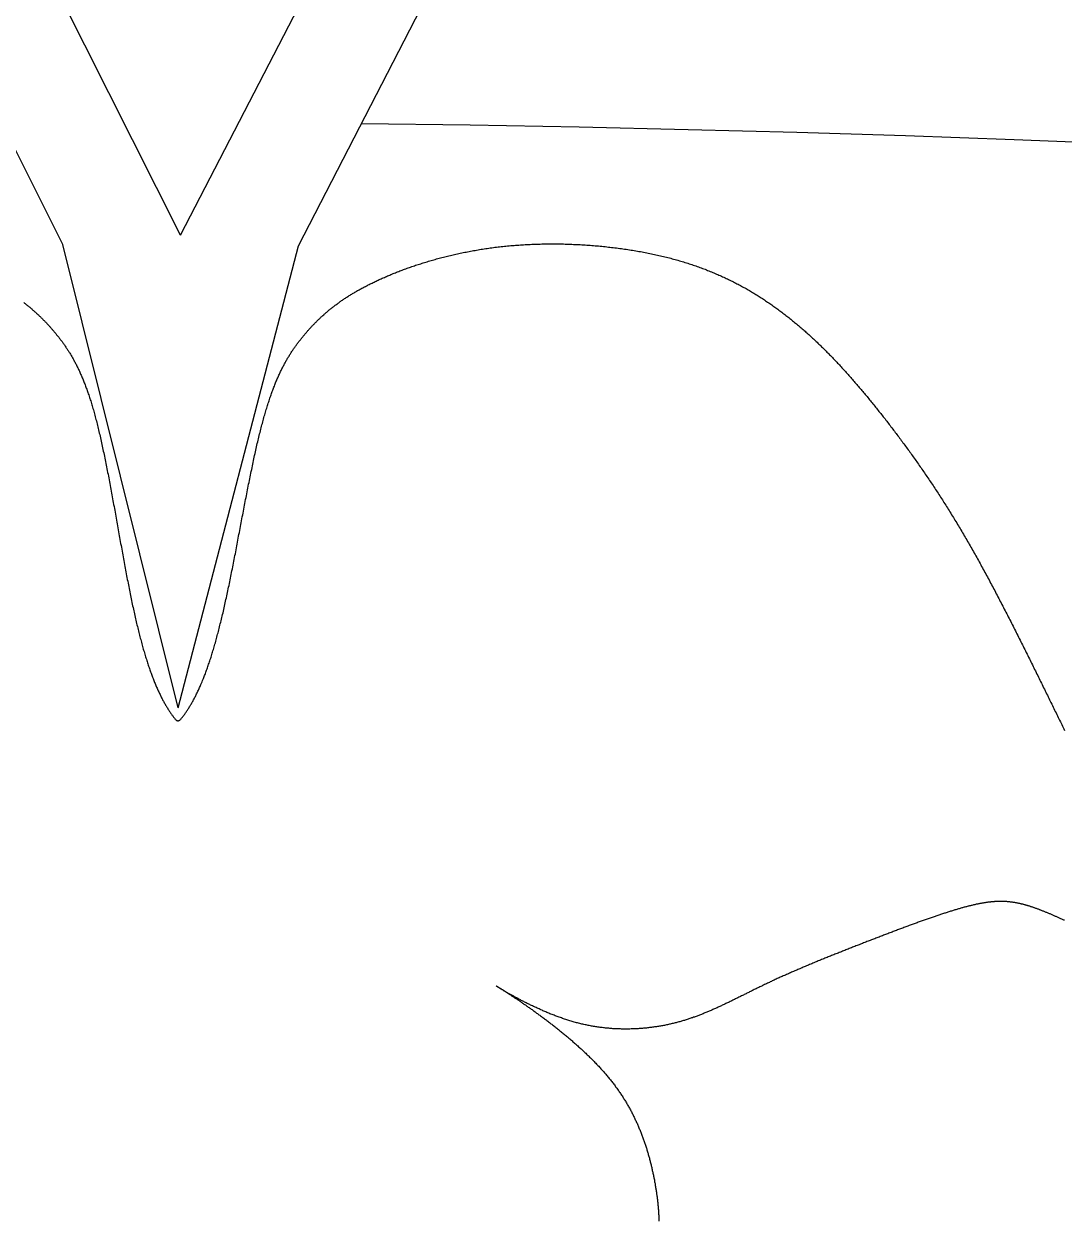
# Model space of a CAD drawing. Header units: feet. Extents: x 0 to 841, y 0 to 594.
# Drawn here: x 649.894 to 650.334, y 142.835 to 143.341 of the extents above; entities that cross this region are included whole.
import ezdxf

# ---------------------------------------------------------------- set-up
doc = ezdxf.new("R2010")
doc.units = ezdxf.units.FT
doc.header["$MEASUREMENT"] = 0
doc.layers.add('LOGO', color=7, linetype='Continuous')

# ---------------------------------------------------------------- blocks, each defined once
blk = doc.blocks.new('YOTA')
h = blk.add_hatch(color=1)
edge = h.paths.add_edge_path()
edge.add_arc((302.8865, 246.9749), 39.995, 0, 360)
edge = h.paths.add_edge_path(flags=16)
edge.add_arc((302.8865, 246.9749), 39.7003, 0, 360)
at = {"color": 2}
for p, q in [((302.9145, 282.1816), (301.9639, 284.0697)), ((303.0731, 282.1941), (302.1329, 284.0618)), ((303.2317, 282.1799), (304.2022, 284.0579)), ((303.0731, 282.1941), (304.0332, 284.0517)), ((303.0698, 281.5584), (302.9145, 282.1816)), ((303.0698, 281.5584), (303.2317, 282.1799))]:
    blk.add_line(p, q, dxfattribs=at)
for points in [[(302.8621, 282.1035), (302.863, 282.1028), (302.8639, 282.1021), (302.8648, 282.1013), (302.8657, 282.1006), (302.8666, 282.0999), (302.8675, 282.0992), (302.8684, 282.0985), (302.8693, 282.0978), (302.8702, 282.0971), (302.871, 282.0963), (302.8719, 282.0956), (302.8728, 282.0949), (302.8736, 282.0942), (302.8745, 282.0934), (302.8753, 282.0927), (302.8761, 282.092), (302.877, 282.0912), (302.8778, 282.0905), (302.8786, 282.0898), (302.8794, 282.089), (302.8802, 282.0883), (302.881, 282.0876), (302.8818, 282.0868), (302.8826, 282.0861), (302.8834, 282.0853), (302.8842, 282.0846), (302.8849, 282.0838), (302.8857, 282.0831), (302.8865, 282.0823), (302.8872, 282.0815), (302.888, 282.0808), (302.8888, 282.08), (302.8895, 282.0793), (302.8903, 282.0785), (302.891, 282.0777), (302.8917, 282.077), (302.8925, 282.0762), (302.8932, 282.0754), (302.8939, 282.0746), (302.8946, 282.0738), (302.8954, 282.0731), (302.8961, 282.0723), (302.8968, 282.0715), (302.8975, 282.0707), (302.8982, 282.0699), (302.8989, 282.0691), (302.8996, 282.0683), (302.9003, 282.0675), (302.901, 282.0667), (302.9017, 282.0659), (302.9024, 282.0651), (302.903, 282.0643), (302.9037, 282.0635), (302.9044, 282.0627), (302.9051, 282.0619), (302.9057, 282.061), (302.9064, 282.0602), (302.9071, 282.0594), (302.9077, 282.0586), (302.9084, 282.0577), (302.9091, 282.0569), (302.9097, 282.056), (302.9104, 282.0552), (302.911, 282.0543), (302.9117, 282.0535), (302.9123, 282.0526), (302.913, 282.0518), (302.9136, 282.0509), (302.9143, 282.05), (302.9149, 282.0491), (302.9155, 282.0483), (302.9162, 282.0474), (302.9168, 282.0465), (302.9174, 282.0456), (302.918, 282.0447), (302.9187, 282.0437), (302.9193, 282.0428), (302.9199, 282.0419), (302.9205, 282.041), (302.9211, 282.04), (302.9218, 282.0391), (302.9224, 282.0381), (302.923, 282.0371), (302.9236, 282.0362), (302.9242, 282.0352), (302.9248, 282.0342), (302.9254, 282.0332), (302.926, 282.0322), (302.9266, 282.0311), (302.9272, 282.0301), (302.9278, 282.0291), (302.9284, 282.028), (302.929, 282.027), (302.9295, 282.0259), (302.9301, 282.0248), (302.9307, 282.0237), (302.9313, 282.0226), (302.9319, 282.0215), (302.9325, 282.0204), (302.933, 282.0193), (302.9336, 282.0181), (302.9342, 282.017), (302.9347, 282.0158), (302.9353, 282.0146), (302.9359, 282.0134), (302.9365, 282.0122), (302.937, 282.011), (302.9376, 282.0098), (302.9381, 282.0086), (302.9387, 282.0073), (302.9393, 282.006), (302.9398, 282.0048), (302.9404, 282.0035), (302.9409, 282.0021), (302.9415, 282.0008), (302.942, 281.9995), (302.9426, 281.9981), (302.9431, 281.9968), (302.9436, 281.9954), (302.9442, 281.994), (302.9447, 281.9926), (302.9453, 281.9912), (302.9458, 281.9897), (302.9463, 281.9883), (302.9469, 281.9868), (302.9474, 281.9853), (302.9479, 281.9838), (302.9485, 281.9823), (302.949, 281.9807), (302.9495, 281.9792), (302.9501, 281.9776), (302.9506, 281.976), (302.9511, 281.9744), (302.9516, 281.9728), (302.9522, 281.9711), (302.9527, 281.9695), (302.9532, 281.9678), (302.9537, 281.9661), (302.9542, 281.9644), (302.9547, 281.9626), (302.9553, 281.9609), (302.9558, 281.9591), (302.9563, 281.9573), (302.9568, 281.9555), (302.9573, 281.9536), (302.9578, 281.9518), (302.9583, 281.9499), (302.9588, 281.948), (302.9593, 281.9461), (302.9598, 281.9442), (302.9603, 281.9422), (302.9608, 281.9402), (302.9613, 281.9382), (302.9618, 281.9362), (302.9623, 281.9342), (302.9628, 281.9321), (302.9633, 281.9301), (302.9638, 281.928), (302.9643, 281.9258), (302.9648, 281.9237), (302.9653, 281.9215), (302.9658, 281.9194), (302.9663, 281.9172), (302.9668, 281.915), (302.9673, 281.9127), (302.9678, 281.9105), (302.9683, 281.9082), (302.9687, 281.9059), (302.9692, 281.9036), (302.9697, 281.9013), (302.9702, 281.899), (302.9707, 281.8967), (302.9712, 281.8943), (302.9717, 281.8919), (302.9721, 281.8895), (302.9726, 281.8872), (302.9731, 281.8847), (302.9736, 281.8823), (302.9741, 281.8799), (302.9745, 281.8774), (302.975, 281.875), (302.9755, 281.8725), (302.976, 281.87), (302.9765, 281.8675), (302.9769, 281.865), (302.9774, 281.8625), (302.9779, 281.86), (302.9784, 281.8575), (302.9788, 281.8549), (302.9793, 281.8524), (302.9798, 281.8498), (302.9803, 281.8473), (302.9807, 281.8447), (302.9812, 281.8421), (302.9817, 281.8395), (302.9822, 281.837), (302.9826, 281.8344), (302.9831, 281.8318), (302.9836, 281.8292), (302.9841, 281.8266), (302.9845, 281.824), (302.985, 281.8214), (302.9855, 281.8187), (302.9859, 281.8161), (302.9864, 281.8135), (302.9869, 281.8109), (302.9874, 281.8083), (302.9878, 281.8057), (302.9883, 281.803), (302.9888, 281.8004), (302.9892, 281.7978), (302.9897, 281.7952), (302.9902, 281.7926), (302.9907, 281.7899), (302.9911, 281.7873), (302.9916, 281.7847), (302.9921, 281.7821), (302.9925, 281.7795), (302.993, 281.7769), (302.9935, 281.7743), (302.9939, 281.7717), (302.9944, 281.7691), (302.9949, 281.7665), (302.9954, 281.764), (302.9958, 281.7614), (302.9963, 281.7588), (302.9968, 281.7563), (302.9972, 281.7537), (302.9977, 281.7512), (302.9982, 281.7486), (302.9987, 281.7461), (302.9991, 281.7436), (302.9996, 281.7411), (303.0001, 281.7386), (303.0006, 281.7361), (303.001, 281.7336), (303.0015, 281.7311), (303.002, 281.7287), (303.0025, 281.7262), (303.0029, 281.7238), (303.0034, 281.7214), (303.0039, 281.719), (303.0044, 281.7166), (303.0048, 281.7142), (303.0053, 281.7118), (303.0058, 281.7095), (303.0063, 281.7071), (303.0068, 281.7048), (303.0072, 281.7025), (303.0077, 281.7002), (303.0082, 281.6979), (303.0087, 281.6957), (303.0092, 281.6934), (303.0097, 281.6912), (303.0101, 281.689), (303.0106, 281.6868), (303.0111, 281.6846), (303.0116, 281.6825), (303.0121, 281.6803), (303.0126, 281.6782), (303.0131, 281.6761), (303.0136, 281.674), (303.014, 281.6719), (303.0145, 281.6698), (303.015, 281.6678), (303.0155, 281.6658), (303.016, 281.6638), (303.0165, 281.6618), (303.017, 281.6598), (303.0175, 281.6579), (303.018, 281.6559), (303.0185, 281.654), (303.019, 281.6521), (303.0195, 281.6502), (303.02, 281.6483), (303.0205, 281.6465), (303.021, 281.6446), (303.0215, 281.6428), (303.022, 281.641), (303.0225, 281.6392), (303.023, 281.6374), (303.0235, 281.6357), (303.024, 281.6339), (303.0245, 281.6322), (303.0251, 281.6305), (303.0256, 281.6288), (303.0261, 281.6271), (303.0266, 281.6254), (303.0271, 281.6238), (303.0276, 281.6221), (303.0281, 281.6205), (303.0287, 281.6189), (303.0292, 281.6173), (303.0297, 281.6157), (303.0302, 281.6142), (303.0308, 281.6126), (303.0313, 281.6111), (303.0318, 281.6096), (303.0323, 281.6081), (303.0329, 281.6066), (303.0334, 281.6051), (303.0339, 281.6037), (303.0345, 281.6022), (303.035, 281.6008), (303.0355, 281.5994), (303.0361, 281.598), (303.0366, 281.5966), (303.0372, 281.5952), (303.0377, 281.5938), (303.0382, 281.5925), (303.0388, 281.5912), (303.0393, 281.5898), (303.0399, 281.5885), (303.0404, 281.5872), (303.041, 281.586), (303.0415, 281.5847), (303.0421, 281.5834), (303.0427, 281.5822), (303.0432, 281.581), (303.0438, 281.5798), (303.0443, 281.5786), (303.0449, 281.5774), (303.0455, 281.5762), (303.046, 281.575), (303.0466, 281.5739), (303.0472, 281.5727), (303.0477, 281.5716), (303.0483, 281.5705), (303.0489, 281.5694), (303.0495, 281.5683), (303.0501, 281.5672), (303.0506, 281.5662), (303.0512, 281.5651), (303.0518, 281.5641), (303.0524, 281.5631), (303.053, 281.562), (303.0536, 281.561), (303.0542, 281.56), (303.0548, 281.5591), (303.0554, 281.5581), (303.056, 281.5571), (303.0566, 281.5562), (303.0572, 281.5553), (303.0578, 281.5543), (303.0584, 281.5534), (303.059, 281.5525), (303.0596, 281.5516), (303.0602, 281.5507), (303.0608, 281.5499), (303.0614, 281.549), (303.062, 281.5482), (303.0626, 281.5474), (303.0632, 281.5466), (303.0638, 281.5458), (303.0644, 281.545), (303.065, 281.5443), (303.0656, 281.5436), (303.0662, 281.543), (303.0668, 281.5424), (303.0674, 281.5419), (303.0679, 281.5415), (303.0685, 281.5412), (303.0691, 281.541), (303.0697, 281.5409), (303.0703, 281.541), (303.0708, 281.5412), (303.0714, 281.5415), (303.072, 281.5419), (303.0726, 281.5424), (303.0732, 281.5429), (303.0738, 281.5436), (303.0744, 281.5443), (303.075, 281.545), (303.0756, 281.5457), (303.0762, 281.5465), (303.0768, 281.5473), (303.0774, 281.5481), (303.078, 281.549), (303.0787, 281.5498), (303.0793, 281.5506), (303.0799, 281.5515), (303.0805, 281.5524), (303.0811, 281.5533), (303.0817, 281.5542), (303.0824, 281.5551), (303.083, 281.556), (303.0836, 281.557), (303.0842, 281.5579), (303.0848, 281.5589), (303.0854, 281.5599), (303.086, 281.5609), (303.0866, 281.5619), (303.0872, 281.5629), (303.0878, 281.5639), (303.0884, 281.5649), (303.089, 281.566), (303.0896, 281.567), (303.0902, 281.5681), (303.0908, 281.5692), (303.0914, 281.5703), (303.0919, 281.5714), (303.0925, 281.5725), (303.0931, 281.5736), (303.0937, 281.5748), (303.0943, 281.5759), (303.0948, 281.5771), (303.0954, 281.5783), (303.096, 281.5795), (303.0966, 281.5807), (303.0971, 281.5819), (303.0977, 281.5831), (303.0983, 281.5844), (303.0988, 281.5857), (303.0994, 281.5869), (303.1, 281.5882), (303.1005, 281.5895), (303.1011, 281.5908), (303.1017, 281.5922), (303.1022, 281.5935), (303.1028, 281.5949), (303.1033, 281.5962), (303.1039, 281.5976), (303.1044, 281.599), (303.105, 281.6004), (303.1055, 281.6018), (303.1061, 281.6033), (303.1066, 281.6047), (303.1072, 281.6062), (303.1077, 281.6077), (303.1083, 281.6092), (303.1088, 281.6107), (303.1094, 281.6122), (303.1099, 281.6138), (303.1104, 281.6153), (303.111, 281.6169), (303.1115, 281.6185), (303.1121, 281.6201), (303.1126, 281.6217), (303.1131, 281.6233), (303.1137, 281.625), (303.1142, 281.6266), (303.1147, 281.6283), (303.1153, 281.63), (303.1158, 281.6317), (303.1163, 281.6334), (303.1168, 281.6352), (303.1174, 281.6369), (303.1179, 281.6387), (303.1184, 281.6405), (303.1189, 281.6423), (303.1195, 281.6441), (303.12, 281.6459), (303.1205, 281.6478), (303.121, 281.6497), (303.1215, 281.6515), (303.1221, 281.6534), (303.1226, 281.6554), (303.1231, 281.6573), (303.1236, 281.6592), (303.1241, 281.6612), (303.1246, 281.6632), (303.1252, 281.6652), (303.1257, 281.6672), (303.1262, 281.6693), (303.1267, 281.6713), (303.1272, 281.6734), (303.1277, 281.6755), (303.1282, 281.6776), (303.1287, 281.6797), (303.1293, 281.6818), (303.1298, 281.684), (303.1303, 281.6862), (303.1308, 281.6883), (303.1313, 281.6906), (303.1318, 281.6928), (303.1323, 281.695), (303.1328, 281.6973), (303.1333, 281.6995), (303.1338, 281.7018), (303.1343, 281.7041), (303.1348, 281.7065), (303.1353, 281.7088), (303.1358, 281.7111), (303.1363, 281.7135), (303.1368, 281.7159), (303.1374, 281.7183), (303.1379, 281.7207), (303.1384, 281.7231), (303.1389, 281.7255), (303.1394, 281.728), (303.1399, 281.7304), (303.1404, 281.7329), (303.1409, 281.7354), (303.1414, 281.7378), (303.1419, 281.7403), (303.1424, 281.7428), (303.1429, 281.7454), (303.1434, 281.7479), (303.1439, 281.7504), (303.1444, 281.7529), (303.1449, 281.7555), (303.1454, 281.758), (303.1459, 281.7606), (303.1464, 281.7632), (303.1469, 281.7657), (303.1474, 281.7683), (303.1479, 281.7709), (303.1484, 281.7735), (303.1489, 281.7761), (303.1493, 281.7787), (303.1498, 281.7813), (303.1503, 281.7839), (303.1508, 281.7865), (303.1513, 281.7891), (303.1518, 281.7917), (303.1523, 281.7943), (303.1528, 281.7969), (303.1533, 281.7995), (303.1538, 281.8022), (303.1543, 281.8048), (303.1548, 281.8074), (303.1553, 281.81), (303.1558, 281.8126), (303.1563, 281.8152), (303.1568, 281.8178), (303.1573, 281.8204), (303.1578, 281.823), (303.1583, 281.8257), (303.1588, 281.8282), (303.1593, 281.8308), (303.1598, 281.8334), (303.1603, 281.836), (303.1608, 281.8386), (303.1613, 281.8412), (303.1618, 281.8437), (303.1623, 281.8463), (303.1628, 281.8489), (303.1633, 281.8514), (303.1638, 281.8539), (303.1643, 281.8565), (303.1648, 281.859), (303.1653, 281.8615), (303.1658, 281.864), (303.1664, 281.8665), (303.1669, 281.869), (303.1674, 281.8715), (303.1679, 281.8739), (303.1684, 281.8764), (303.1689, 281.8788), (303.1694, 281.8813), (303.1699, 281.8837), (303.1704, 281.8861), (303.1709, 281.8885), (303.1714, 281.8909), (303.1719, 281.8932), (303.1724, 281.8956), (303.1729, 281.8979), (303.1735, 281.9003), (303.174, 281.9026), (303.1745, 281.9049), (303.175, 281.9071), (303.1755, 281.9094), (303.176, 281.9116), (303.1765, 281.9139), (303.177, 281.9161), (303.1776, 281.9182), (303.1781, 281.9204), (303.1786, 281.9226), (303.1791, 281.9247), (303.1796, 281.9268), (303.1801, 281.9289), (303.1807, 281.931), (303.1812, 281.933), (303.1817, 281.9351), (303.1822, 281.9371), (303.1827, 281.9391), (303.1833, 281.941), (303.1838, 281.943), (303.1843, 281.9449), (303.1848, 281.9468), (303.1854, 281.9487), (303.1859, 281.9506), (303.1864, 281.9524), (303.187, 281.9543), (303.1875, 281.9561), (303.188, 281.9579), (303.1885, 281.9596), (303.1891, 281.9614), (303.1896, 281.9631), (303.1901, 281.9648), (303.1907, 281.9665), (303.1912, 281.9682), (303.1918, 281.9698), (303.1923, 281.9715), (303.1928, 281.9731), (303.1934, 281.9747), (303.1939, 281.9763), (303.1945, 281.9779), (303.195, 281.9794), (303.1956, 281.981), (303.1961, 281.9825), (303.1966, 281.984), (303.1972, 281.9855), (303.1977, 281.9869), (303.1983, 281.9884), (303.1989, 281.9898), (303.1994, 281.9912), (303.2, 281.9926), (303.2005, 281.994), (303.2011, 281.9954), (303.2016, 281.9968), (303.2022, 281.9981), (303.2028, 281.9994), (303.2033, 282.0008), (303.2039, 282.0021), (303.2045, 282.0033), (303.205, 282.0046), (303.2056, 282.0059), (303.2062, 282.0071), (303.2067, 282.0084), (303.2073, 282.0096), (303.2079, 282.0108), (303.2085, 282.012), (303.2091, 282.0132), (303.2096, 282.0144), (303.2102, 282.0155), (303.2108, 282.0167), (303.2114, 282.0178), (303.212, 282.0189), (303.2126, 282.02), (303.2132, 282.0211), (303.2138, 282.0222), (303.2143, 282.0233), (303.2149, 282.0244), (303.2155, 282.0255), (303.2161, 282.0265), (303.2167, 282.0275), (303.2173, 282.0286), (303.218, 282.0296), (303.2186, 282.0306), (303.2192, 282.0316), (303.2198, 282.0326), (303.2204, 282.0336), (303.221, 282.0346), (303.2216, 282.0355), (303.2222, 282.0365), (303.2229, 282.0375), (303.2235, 282.0384), (303.2241, 282.0393), (303.2247, 282.0403), (303.2254, 282.0412), (303.226, 282.0421), (303.2266, 282.043), (303.2273, 282.0439), (303.2279, 282.0448), (303.2286, 282.0457), (303.2292, 282.0466), (303.2298, 282.0475), (303.2305, 282.0483), (303.2311, 282.0492), (303.2318, 282.0501), (303.2324, 282.0509), (303.2331, 282.0518), (303.2338, 282.0526), (303.2344, 282.0535), (303.2351, 282.0543), (303.2358, 282.0552), (303.2364, 282.056), (303.2371, 282.0568), (303.2378, 282.0576), (303.2384, 282.0585), (303.2391, 282.0593), (303.2398, 282.0601), (303.2405, 282.0609), (303.2412, 282.0617), (303.2419, 282.0625), (303.2425, 282.0633), (303.2432, 282.0641), (303.2439, 282.0649), (303.2446, 282.0657), (303.2453, 282.0665), (303.246, 282.0673), (303.2468, 282.0681), (303.2475, 282.0689), (303.2482, 282.0696), (303.2489, 282.0704), (303.2496, 282.0712), (303.2504, 282.072), (303.2511, 282.0727), (303.2518, 282.0735), (303.2526, 282.0743), (303.2533, 282.075), (303.254, 282.0758), (303.2548, 282.0766), (303.2555, 282.0773), (303.2563, 282.0781), (303.2571, 282.0788), (303.2578, 282.0796), (303.2586, 282.0803), (303.2594, 282.0811), (303.2602, 282.0818), (303.2609, 282.0826), (303.2617, 282.0833), (303.2625, 282.0841), (303.2633, 282.0848), (303.2641, 282.0855), (303.2649, 282.0863), (303.2658, 282.087), (303.2666, 282.0877), (303.2674, 282.0884), (303.2682, 282.0892), (303.2691, 282.0899), (303.2699, 282.0906), (303.2708, 282.0913), (303.2716, 282.0921), (303.2725, 282.0928), (303.2733, 282.0935), (303.2742, 282.0942), (303.2751, 282.0949), (303.276, 282.0956), (303.2769, 282.0963), (303.2777, 282.097), (303.2786, 282.0977), (303.2796, 282.0984), (303.2805, 282.0991), (303.2814, 282.0998), (303.2823, 282.1005), (303.2833, 282.1012), (303.2842, 282.1019), (303.2851, 282.1026), (303.2861, 282.1033), (303.2871, 282.104), (303.288, 282.1047), (303.289, 282.1054), (303.29, 282.1061), (303.291, 282.1067), (303.292, 282.1074), (303.293, 282.1081), (303.294, 282.1088), (303.295, 282.1095), (303.2961, 282.1101), (303.2971, 282.1108), (303.2982, 282.1115), (303.2992, 282.1122), (303.3003, 282.1128), (303.3013, 282.1135), (303.3024, 282.1142), (303.3035, 282.1148), (303.3046, 282.1155), (303.3057, 282.1162), (303.3068, 282.1168), (303.3079, 282.1175), (303.3091, 282.1181), (303.3102, 282.1188), (303.3114, 282.1195), (303.3125, 282.1201), (303.3137, 282.1208), (303.3149, 282.1214), (303.316, 282.1221), (303.3172, 282.1227), (303.3184, 282.1234), (303.3197, 282.124), (303.3209, 282.1247), (303.3221, 282.1253), (303.3234, 282.126), (303.3246, 282.1266), (303.3259, 282.1273), (303.3271, 282.1279), (303.3284, 282.1285), (303.3297, 282.1292), (303.331, 282.1298), (303.3323, 282.1305), (303.3337, 282.1311), (303.335, 282.1317), (303.3363, 282.1324), (303.3377, 282.133), (303.3391, 282.1337), (303.3404, 282.1343), (303.3418, 282.1349), (303.3432, 282.1356), (303.3446, 282.1362), (303.346, 282.1368), (303.3475, 282.1374), (303.3489, 282.1381), (303.3503, 282.1387), (303.3518, 282.1393), (303.3533, 282.1399), (303.3547, 282.1405), (303.3562, 282.1412), (303.3577, 282.1418), (303.3592, 282.1424), (303.3607, 282.143), (303.3623, 282.1436), (303.3638, 282.1442), (303.3653, 282.1448), (303.3669, 282.1454), (303.3685, 282.146), (303.37, 282.1466), (303.3716, 282.1472), (303.3732, 282.1478), (303.3748, 282.1484), (303.3764, 282.149), (303.378, 282.1496), (303.3797, 282.1502), (303.3813, 282.1507), (303.3829, 282.1513), (303.3846, 282.1519), (303.3863, 282.1525), (303.3879, 282.153), (303.3896, 282.1536), (303.3913, 282.1542), (303.393, 282.1547), (303.3947, 282.1553), (303.3964, 282.1558), (303.3982, 282.1564), (303.3999, 282.1569), (303.4016, 282.1574), (303.4034, 282.158), (303.4051, 282.1585), (303.4069, 282.159), (303.4087, 282.1596), (303.4105, 282.1601), (303.4123, 282.1606), (303.4141, 282.1611), (303.4159, 282.1616), (303.4177, 282.1621), (303.4195, 282.1626), (303.4213, 282.1631), (303.4232, 282.1636), (303.425, 282.1641), (303.4269, 282.1645), (303.4287, 282.165), (303.4306, 282.1655), (303.4325, 282.1659), (303.4344, 282.1664), (303.4363, 282.1669), (303.4382, 282.1673), (303.4401, 282.1678), (303.442, 282.1682), (303.4439, 282.1686), (303.4459, 282.1691), (303.4478, 282.1695), (303.4497, 282.1699), (303.4517, 282.1703), (303.4536, 282.1707), (303.4556, 282.1711), (303.4576, 282.1715), (303.4596, 282.1719), (303.4616, 282.1723), (303.4636, 282.1726), (303.4656, 282.173), (303.4676, 282.1734), (303.4696, 282.1737), (303.4716, 282.1741), (303.4736, 282.1744), (303.4757, 282.1748), (303.4777, 282.1751), (303.4797, 282.1754), (303.4818, 282.1757), (303.4839, 282.176), (303.4859, 282.1764), (303.488, 282.1767), (303.4901, 282.1769), (303.4922, 282.1772), (303.4943, 282.1775), (303.4964, 282.1778), (303.4985, 282.178), (303.5006, 282.1783), (303.5027, 282.1785), (303.5048, 282.1788), (303.5069, 282.179), (303.5091, 282.1792), (303.5112, 282.1794), (303.5133, 282.1797), (303.5155, 282.1799), (303.5176, 282.1801), (303.5198, 282.1802), (303.522, 282.1804), (303.5241, 282.1806), (303.5263, 282.1808), (303.5285, 282.1809), (303.5307, 282.1811), (303.5329, 282.1812), (303.535, 282.1813), (303.5372, 282.1815), (303.5394, 282.1816), (303.5416, 282.1817), (303.5439, 282.1818), (303.5461, 282.1819), (303.5483, 282.182), (303.5505, 282.1821), (303.5527, 282.1821), (303.5549, 282.1822), (303.5572, 282.1822), (303.5594, 282.1823), (303.5616, 282.1823), (303.5639, 282.1824), (303.5661, 282.1824), (303.5683, 282.1824), (303.5706, 282.1824), (303.5728, 282.1824), (303.5751, 282.1824), (303.5773, 282.1824), (303.5795, 282.1824), (303.5818, 282.1824), (303.584, 282.1823), (303.5863, 282.1823), (303.5885, 282.1823), (303.5908, 282.1822), (303.593, 282.1821), (303.5953, 282.1821), (303.5975, 282.182), (303.5998, 282.1819), (303.602, 282.1818), (303.6043, 282.1817), (303.6065, 282.1816), (303.6088, 282.1815), (303.611, 282.1814), (303.6133, 282.1813), (303.6155, 282.1811), (303.6178, 282.181), (303.62, 282.1808), (303.6223, 282.1807), (303.6245, 282.1805), (303.6267, 282.1803), (303.629, 282.1802), (303.6312, 282.18), (303.6334, 282.1798), (303.6357, 282.1796), (303.6379, 282.1794), (303.6401, 282.1792), (303.6423, 282.1789), (303.6446, 282.1787), (303.6468, 282.1785), (303.649, 282.1782), (303.6512, 282.178), (303.6534, 282.1777), (303.6556, 282.1775), (303.6578, 282.1772), (303.66, 282.1769), (303.6622, 282.1767), (303.6644, 282.1764), (303.6665, 282.1761), (303.6687, 282.1758), (303.6709, 282.1755), (303.6731, 282.1751), (303.6752, 282.1748), (303.6774, 282.1745), (303.6795, 282.1741), (303.6817, 282.1738), (303.6838, 282.1734), (303.6859, 282.1731), (303.6881, 282.1727), (303.6902, 282.1723), (303.6923, 282.172), (303.6944, 282.1716), (303.6965, 282.1712), (303.6986, 282.1708), (303.7007, 282.1704), (303.7028, 282.17), (303.7048, 282.1696), (303.7069, 282.1691), (303.709, 282.1687), (303.711, 282.1683), (303.7131, 282.1678), (303.7151, 282.1674), (303.7171, 282.1669), (303.7191, 282.1664), (303.7211, 282.166), (303.7231, 282.1655), (303.7251, 282.165), (303.7271, 282.1645), (303.7291, 282.164), (303.7311, 282.1635), (303.733, 282.163), (303.735, 282.1625), (303.7369, 282.162), (303.7389, 282.1614), (303.7408, 282.1609), (303.7427, 282.1603), (303.7446, 282.1598), (303.7465, 282.1592), (303.7484, 282.1587), (303.7503, 282.1581), (303.7521, 282.1575), (303.754, 282.157), (303.7558, 282.1564), (303.7577, 282.1558), (303.7595, 282.1552), (303.7613, 282.1546), (303.7632, 282.154), (303.765, 282.1533), (303.7668, 282.1527), (303.7686, 282.1521), (303.7704, 282.1515), (303.7721, 282.1508), (303.7739, 282.1502), (303.7757, 282.1495), (303.7774, 282.1489), (303.7792, 282.1482), (303.7809, 282.1475), (303.7826, 282.1468), (303.7844, 282.1462), (303.7861, 282.1455), (303.7878, 282.1448), (303.7895, 282.1441), (303.7912, 282.1434), (303.7929, 282.1427), (303.7945, 282.1419), (303.7962, 282.1412), (303.7979, 282.1405), (303.7995, 282.1398), (303.8012, 282.139), (303.8028, 282.1383), (303.8045, 282.1375), (303.8061, 282.1368), (303.8077, 282.136), (303.8093, 282.1352), (303.8109, 282.1345), (303.8125, 282.1337), (303.8141, 282.1329), (303.8157, 282.1321), (303.8173, 282.1313), (303.8189, 282.1305), (303.8204, 282.1297), (303.822, 282.1289), (303.8236, 282.1281), (303.8251, 282.1273), (303.8267, 282.1264), (303.8282, 282.1256), (303.8297, 282.1248), (303.8312, 282.1239), (303.8328, 282.1231), (303.8343, 282.1222), (303.8358, 282.1214), (303.8373, 282.1205), (303.8388, 282.1196), (303.8403, 282.1188), (303.8418, 282.1179), (303.8432, 282.117), (303.8447, 282.1161), (303.8462, 282.1152), (303.8476, 282.1143), (303.8491, 282.1134), (303.8505, 282.1125), (303.852, 282.1116), (303.8534, 282.1107), (303.8549, 282.1098), (303.8563, 282.1088), (303.8577, 282.1079), (303.8591, 282.107), (303.8606, 282.106), (303.862, 282.1051), (303.8634, 282.1041), (303.8648, 282.1032), (303.8662, 282.1022), (303.8676, 282.1013), (303.8689, 282.1003), (303.8703, 282.0993), (303.8717, 282.0984), (303.8731, 282.0974), (303.8745, 282.0964), (303.8758, 282.0954), (303.8772, 282.0944), (303.8785, 282.0934), (303.8799, 282.0924), (303.8812, 282.0914), (303.8826, 282.0904), (303.8839, 282.0894), (303.8853, 282.0883), (303.8866, 282.0873), (303.8879, 282.0863), (303.8892, 282.0853), (303.8906, 282.0842), (303.8919, 282.0832), (303.8932, 282.0821), (303.8945, 282.0811), (303.8958, 282.08), (303.8971, 282.079), (303.8984, 282.0779), (303.8997, 282.0768), (303.901, 282.0758), (303.9023, 282.0747), (303.9036, 282.0736), (303.9049, 282.0725), (303.9062, 282.0715), (303.9074, 282.0704), (303.9087, 282.0693), (303.91, 282.0682), (303.9113, 282.0671), (303.9125, 282.066), (303.9138, 282.0648), (303.915, 282.0637), (303.9163, 282.0626), (303.9175, 282.0615), (303.9188, 282.0604), (303.92, 282.0592), (303.9213, 282.0581), (303.9225, 282.057), (303.9238, 282.0558), (303.925, 282.0547), (303.9263, 282.0535), (303.9275, 282.0523), (303.9287, 282.0512), (303.9299, 282.05), (303.9312, 282.0489), (303.9324, 282.0477), (303.9336, 282.0465), (303.9348, 282.0453), (303.936, 282.0441), (303.9373, 282.0429), (303.9385, 282.0418), (303.9397, 282.0406), (303.9409, 282.0394), (303.9421, 282.0382), (303.9433, 282.0369), (303.9445, 282.0357), (303.9457, 282.0345), (303.9469, 282.0333), (303.9481, 282.0321), (303.9493, 282.0308), (303.9505, 282.0296), (303.9517, 282.0284), (303.9529, 282.0271), (303.954, 282.0259), (303.9552, 282.0246), (303.9564, 282.0234), (303.9576, 282.0221), (303.9588, 282.0209), (303.96, 282.0196), (303.9611, 282.0183), (303.9623, 282.017), (303.9635, 282.0158), (303.9647, 282.0145), (303.9658, 282.0132), (303.967, 282.0119), (303.9682, 282.0106), (303.9693, 282.0093), (303.9705, 282.008), (303.9717, 282.0067), (303.9728, 282.0054), (303.974, 282.0041), (303.9752, 282.0028), (303.9763, 282.0015), (303.9775, 282.0001), (303.9787, 281.9988), (303.9798, 281.9975), (303.981, 281.9961), (303.9821, 281.9948), (303.9833, 281.9934), (303.9845, 281.9921), (303.9856, 281.9907), (303.9868, 281.9894), (303.9879, 281.988), (303.9891, 281.9867), (303.9902, 281.9853), (303.9914, 281.9839), (303.9925, 281.9825), (303.9937, 281.9812), (303.9948, 281.9798), (303.996, 281.9784), (303.9972, 281.977), (303.9983, 281.9756), (303.9995, 281.9742), (304.0006, 281.9728), (304.0018, 281.9714), (304.0029, 281.97), (304.0041, 281.9686), (304.0052, 281.9671), (304.0064, 281.9657), (304.0075, 281.9643), (304.0087, 281.9629), (304.0098, 281.9614), (304.011, 281.96), (304.0121, 281.9585), (304.0133, 281.9571), (304.0144, 281.9556), (304.0156, 281.9542), (304.0167, 281.9527), (304.0179, 281.9513), (304.0191, 281.9498), (304.0202, 281.9483), (304.0214, 281.9469), (304.0225, 281.9454), (304.0237, 281.9439), (304.0248, 281.9424), (304.026, 281.9409), (304.0271, 281.9394), (304.0283, 281.9379), (304.0294, 281.9364), (304.0306, 281.9349), (304.0318, 281.9334), (304.0329, 281.9319), (304.0341, 281.9304), (304.0352, 281.9288), (304.0364, 281.9273), (304.0375, 281.9258), (304.0387, 281.9242), (304.0398, 281.9227), (304.041, 281.9212), (304.0422, 281.9196), (304.0433, 281.9181), (304.0445, 281.9165), (304.0456, 281.9149), (304.0468, 281.9134), (304.0479, 281.9118), (304.0491, 281.9102), (304.0502, 281.9086), (304.0514, 281.9071), (304.0526, 281.9055), (304.0537, 281.9039), (304.0549, 281.9023), (304.056, 281.9007), (304.0572, 281.8991), (304.0583, 281.8975), (304.0595, 281.8958), (304.0606, 281.8942), (304.0618, 281.8926), (304.0629, 281.891), (304.0641, 281.8893), (304.0653, 281.8877), (304.0664, 281.886), (304.0676, 281.8844), (304.0687, 281.8827), (304.0699, 281.8811), (304.071, 281.8794), (304.0722, 281.8778), (304.0733, 281.8761), (304.0745, 281.8744), (304.0756, 281.8727), (304.0768, 281.871), (304.0779, 281.8694), (304.0791, 281.8677), (304.0802, 281.866), (304.0814, 281.8642), (304.0825, 281.8625), (304.0837, 281.8608), (304.0848, 281.8591), (304.086, 281.8574), (304.0871, 281.8556), (304.0883, 281.8539), (304.0894, 281.8522), (304.0906, 281.8504), (304.0917, 281.8487), (304.0928, 281.8469), (304.094, 281.8452), (304.0951, 281.8434), (304.0963, 281.8416), (304.0974, 281.8399), (304.0986, 281.8381), (304.0997, 281.8363), (304.1008, 281.8345), (304.102, 281.8327), (304.1031, 281.8309), (304.1043, 281.8291), (304.1054, 281.8273), (304.1065, 281.8255), (304.1077, 281.8236), (304.1088, 281.8218), (304.11, 281.82), (304.1111, 281.8181), (304.1122, 281.8163), (304.1134, 281.8145), (304.1145, 281.8126), (304.1156, 281.8107), (304.1168, 281.8089), (304.1179, 281.807), (304.119, 281.8051), (304.1202, 281.8032), (304.1213, 281.8014), (304.1224, 281.7995), (304.1236, 281.7976), (304.1247, 281.7957), (304.1258, 281.7938), (304.1269, 281.7919), (304.1281, 281.7899), (304.1292, 281.788), (304.1303, 281.7861), (304.1314, 281.7842), (304.1326, 281.7822), (304.1337, 281.7803), (304.1348, 281.7783), (304.1359, 281.7764), (304.137, 281.7744), (304.1381, 281.7725), (304.1393, 281.7705), (304.1404, 281.7685), (304.1415, 281.7665), (304.1426, 281.7646), (304.1437, 281.7626), (304.1448, 281.7606), (304.1459, 281.7586), (304.1471, 281.7566), (304.1482, 281.7546), (304.1493, 281.7526), (304.1504, 281.7506), (304.1515, 281.7486), (304.1526, 281.7466), (304.1537, 281.7445), (304.1548, 281.7425), (304.1559, 281.7405), (304.157, 281.7385), (304.1581, 281.7364), (304.1592, 281.7344), (304.1603, 281.7324), (304.1614, 281.7303), (304.1625, 281.7283), (304.1636, 281.7262), (304.1647, 281.7242), (304.1658, 281.7221), (304.1669, 281.7201), (304.168, 281.718), (304.1691, 281.716), (304.1701, 281.7139), (304.1712, 281.7118), (304.1723, 281.7098), (304.1734, 281.7077), (304.1745, 281.7056), (304.1756, 281.7036), (304.1766, 281.7015), (304.1777, 281.6994), (304.1788, 281.6974), (304.1799, 281.6953), (304.181, 281.6932), (304.182, 281.6911), (304.1831, 281.689), (304.1842, 281.687), (304.1852, 281.6849), (304.1863, 281.6828), (304.1874, 281.6807), (304.1884, 281.6786), (304.1895, 281.6765), (304.1906, 281.6745), (304.1916, 281.6724), (304.1927, 281.6703), (304.1938, 281.6682), (304.1948, 281.6661), (304.1959, 281.664), (304.1969, 281.6619), (304.198, 281.6598), (304.199, 281.6578), (304.2001, 281.6557), (304.2011, 281.6536), (304.2022, 281.6515), (304.2032, 281.6494), (304.2043, 281.6473), (304.2053, 281.6452), (304.2064, 281.6432), (304.2074, 281.6411), (304.2084, 281.639), (304.2095, 281.6369), (304.2105, 281.6348), (304.2116, 281.6328), (304.2126, 281.6307), (304.2136, 281.6286), (304.2147, 281.6265), (304.2157, 281.6244), (304.2167, 281.6224), (304.2177, 281.6203), (304.2188, 281.6182), (304.2198, 281.6162), (304.2208, 281.6141), (304.2218, 281.612), (304.2228, 281.61), (304.2238, 281.6079), (304.2249, 281.6059), (304.2259, 281.6038), (304.2269, 281.6018), (304.2279, 281.5997), (304.2289, 281.5977), (304.2299, 281.5956), (304.2309, 281.5936), (304.2319, 281.5915), (304.2329, 281.5895), (304.2339, 281.5875), (304.2349, 281.5854), (304.2359, 281.5834), (304.2369, 281.5814), (304.2379, 281.5794), (304.2389, 281.5773), (304.2399, 281.5753), (304.2409, 281.5733), (304.2418, 281.5713), (304.2428, 281.5693), (304.2438, 281.5673), (304.2448, 281.5653), (304.2458, 281.5633), (304.2467, 281.5613), (304.2477, 281.5593), (304.2487, 281.5573), (304.2497, 281.5553), (304.2506, 281.5534), (304.2516, 281.5514), (304.2526, 281.5494), (304.2535, 281.5474), (304.2545, 281.5455), (304.2554, 281.5435), (304.2564, 281.5416), (304.2574, 281.5396), (304.2583, 281.5377), (304.2593, 281.5357), (304.2602, 281.5338), (304.2612, 281.5318), (304.2621, 281.5299), (304.2631, 281.5279)], [(304.2629, 281.2725), (304.262, 281.2729), (304.261, 281.2733), (304.2601, 281.2738), (304.2592, 281.2742), (304.2582, 281.2746), (304.2573, 281.275), (304.2564, 281.2754), (304.2555, 281.2758), (304.2546, 281.2762), (304.2536, 281.2766), (304.2527, 281.277), (304.2518, 281.2774), (304.2509, 281.2778), (304.25, 281.2782), (304.2491, 281.2786), (304.2482, 281.279), (304.2473, 281.2794), (304.2463, 281.2798), (304.2454, 281.2802), (304.2445, 281.2806), (304.2436, 281.281), (304.2427, 281.2813), (304.2418, 281.2817), (304.241, 281.2821), (304.2401, 281.2825), (304.2392, 281.2828), (304.2383, 281.2832), (304.2374, 281.2835), (304.2365, 281.2839), (304.2356, 281.2843), (304.2348, 281.2846), (304.2339, 281.285), (304.233, 281.2853), (304.2321, 281.2856), (304.2313, 281.286), (304.2304, 281.2863), (304.2296, 281.2866), (304.2287, 281.287), (304.2278, 281.2873), (304.227, 281.2876), (304.2261, 281.2879), (304.2253, 281.2882), (304.2245, 281.2885), (304.2236, 281.2888), (304.2228, 281.2891), (304.222, 281.2894), (304.2211, 281.2897), (304.2203, 281.29), (304.2195, 281.2902), (304.2187, 281.2905), (304.2179, 281.2908), (304.2171, 281.291), (304.2162, 281.2913), (304.2154, 281.2916), (304.2146, 281.2918), (304.2138, 281.292), (304.2131, 281.2923), (304.2123, 281.2925), (304.2115, 281.2927), (304.2107, 281.293), (304.2099, 281.2932), (304.2091, 281.2934), (304.2083, 281.2936), (304.2076, 281.2938), (304.2068, 281.294), (304.206, 281.2942), (304.2053, 281.2944), (304.2045, 281.2946), (304.2037, 281.2948), (304.203, 281.2949), (304.2022, 281.2951), (304.2014, 281.2953), (304.2007, 281.2954), (304.1999, 281.2956), (304.1991, 281.2957), (304.1984, 281.2959), (304.1976, 281.296), (304.1969, 281.2962), (304.1961, 281.2963), (304.1954, 281.2964), (304.1946, 281.2965), (304.1938, 281.2966), (304.1931, 281.2968), (304.1923, 281.2969), (304.1916, 281.297), (304.1908, 281.2971), (304.1901, 281.2971), (304.1893, 281.2972), (304.1885, 281.2973), (304.1878, 281.2974), (304.187, 281.2975), (304.1863, 281.2975), (304.1855, 281.2976), (304.1847, 281.2976), (304.184, 281.2977), (304.1832, 281.2977), (304.1824, 281.2978), (304.1817, 281.2978), (304.1809, 281.2978), (304.1801, 281.2978), (304.1793, 281.2979), (304.1786, 281.2979), (304.1778, 281.2979), (304.177, 281.2979), (304.1762, 281.2979), (304.1754, 281.2979), (304.1746, 281.2978), (304.1738, 281.2978), (304.173, 281.2978), (304.1722, 281.2978), (304.1714, 281.2977), (304.1706, 281.2977), (304.1698, 281.2976), (304.169, 281.2976), (304.1682, 281.2975), (304.1674, 281.2975), (304.1665, 281.2974), (304.1657, 281.2973), (304.1649, 281.2973), (304.164, 281.2972), (304.1632, 281.2971), (304.1624, 281.297), (304.1615, 281.2969), (304.1606, 281.2968), (304.1598, 281.2967), (304.1589, 281.2966), (304.158, 281.2964), (304.1572, 281.2963), (304.1563, 281.2962), (304.1554, 281.296), (304.1545, 281.2959), (304.1536, 281.2957), (304.1527, 281.2956), (304.1518, 281.2954), (304.1509, 281.2953), (304.15, 281.2951), (304.149, 281.2949), (304.1481, 281.2947), (304.1472, 281.2946), (304.1462, 281.2944), (304.1452, 281.2942), (304.1443, 281.294), (304.1433, 281.2938), (304.1423, 281.2935), (304.1414, 281.2933), (304.1404, 281.2931), (304.1394, 281.2929), (304.1384, 281.2926), (304.1374, 281.2924), (304.1363, 281.2921), (304.1353, 281.2919), (304.1343, 281.2916), (304.1332, 281.2914), (304.1322, 281.2911), (304.1311, 281.2908), (304.1301, 281.2905), (304.129, 281.2902), (304.1279, 281.29), (304.1268, 281.2897), (304.1257, 281.2894), (304.1246, 281.2891), (304.1235, 281.2887), (304.1224, 281.2884), (304.1213, 281.2881), (304.1202, 281.2878), (304.119, 281.2874), (304.1179, 281.2871), (304.1168, 281.2868), (304.1156, 281.2864), (304.1144, 281.2861), (304.1133, 281.2857), (304.1121, 281.2854), (304.1109, 281.285), (304.1097, 281.2846), (304.1085, 281.2843), (304.1073, 281.2839), (304.1061, 281.2835), (304.1049, 281.2831), (304.1037, 281.2827), (304.1025, 281.2823), (304.1013, 281.2819), (304.1, 281.2815), (304.0988, 281.2811), (304.0975, 281.2807), (304.0963, 281.2803), (304.095, 281.2799), (304.0938, 281.2795), (304.0925, 281.279), (304.0912, 281.2786), (304.09, 281.2782), (304.0887, 281.2777), (304.0874, 281.2773), (304.0861, 281.2769), (304.0848, 281.2764), (304.0835, 281.276), (304.0822, 281.2755), (304.0809, 281.2751), (304.0795, 281.2746), (304.0782, 281.2741), (304.0769, 281.2737), (304.0756, 281.2732), (304.0742, 281.2727), (304.0729, 281.2722), (304.0715, 281.2718), (304.0702, 281.2713), (304.0688, 281.2708), (304.0675, 281.2703), (304.0661, 281.2698), (304.0648, 281.2693), (304.0634, 281.2688), (304.062, 281.2683), (304.0606, 281.2678), (304.0592, 281.2673), (304.0579, 281.2668), (304.0565, 281.2663), (304.0551, 281.2658), (304.0537, 281.2653), (304.0523, 281.2647), (304.0509, 281.2642), (304.0495, 281.2637), (304.0481, 281.2632), (304.0467, 281.2627), (304.0452, 281.2621), (304.0438, 281.2616), (304.0424, 281.2611), (304.041, 281.2605), (304.0395, 281.26), (304.0381, 281.2595), (304.0367, 281.2589), (304.0352, 281.2584), (304.0338, 281.2578), (304.0324, 281.2573), (304.0309, 281.2567), (304.0295, 281.2562), (304.028, 281.2556), (304.0266, 281.2551), (304.0251, 281.2545), (304.0236, 281.254), (304.0222, 281.2534), (304.0207, 281.2529), (304.0193, 281.2523), (304.0178, 281.2517), (304.0163, 281.2512), (304.0149, 281.2506), (304.0134, 281.25), (304.0119, 281.2495), (304.0104, 281.2489), (304.009, 281.2483), (304.0075, 281.2478), (304.006, 281.2472), (304.0045, 281.2466), (304.003, 281.2461), (304.0016, 281.2455), (304.0001, 281.2449), (303.9986, 281.2443), (303.9971, 281.2438), (303.9956, 281.2432), (303.9941, 281.2426), (303.9926, 281.242), (303.9912, 281.2415), (303.9897, 281.2409), (303.9882, 281.2403), (303.9867, 281.2397), (303.9852, 281.2391), (303.9837, 281.2386), (303.9822, 281.238), (303.9807, 281.2374), (303.9792, 281.2368), (303.9777, 281.2362), (303.9762, 281.2356), (303.9747, 281.235), (303.9732, 281.2345), (303.9717, 281.2339), (303.9702, 281.2333), (303.9687, 281.2327), (303.9672, 281.2321), (303.9657, 281.2315), (303.9643, 281.2309), (303.9628, 281.2303), (303.9613, 281.2297), (303.9598, 281.2291), (303.9583, 281.2285), (303.9568, 281.228), (303.9553, 281.2274), (303.9538, 281.2268), (303.9523, 281.2262), (303.9508, 281.2256), (303.9493, 281.225), (303.9479, 281.2244), (303.9464, 281.2238), (303.9449, 281.2232), (303.9434, 281.2226), (303.9419, 281.222), (303.9404, 281.2214), (303.939, 281.2208), (303.9375, 281.2202), (303.936, 281.2196), (303.9345, 281.219), (303.9331, 281.2184), (303.9316, 281.2178), (303.9301, 281.2172), (303.9287, 281.2166), (303.9272, 281.216), (303.9257, 281.2153), (303.9243, 281.2147), (303.9228, 281.2141), (303.9214, 281.2135), (303.9199, 281.2129), (303.9185, 281.2123), (303.917, 281.2117), (303.9156, 281.2111), (303.9141, 281.2105), (303.9127, 281.2099), (303.9112, 281.2093), (303.9098, 281.2087), (303.9084, 281.2081), (303.9069, 281.2074), (303.9055, 281.2068), (303.9041, 281.2062), (303.9027, 281.2056), (303.9013, 281.205), (303.8998, 281.2044), (303.8984, 281.2038), (303.897, 281.2032), (303.8956, 281.2026), (303.8942, 281.2019), (303.8928, 281.2013), (303.8914, 281.2007), (303.89, 281.2001), (303.8887, 281.1995), (303.8873, 281.1989), (303.8859, 281.1983), (303.8845, 281.1976), (303.8831, 281.197), (303.8818, 281.1964), (303.8804, 281.1958), (303.8791, 281.1952), (303.8777, 281.1946), (303.8764, 281.194), (303.875, 281.1933), (303.8737, 281.1927), (303.8723, 281.1921), (303.871, 281.1915), (303.8697, 281.1909), (303.8684, 281.1903), (303.867, 281.1897), (303.8657, 281.189), (303.8644, 281.1884), (303.8631, 281.1878), (303.8618, 281.1872), (303.8605, 281.1866), (303.8592, 281.186), (303.8579, 281.1854), (303.8567, 281.1847), (303.8554, 281.1841), (303.8541, 281.1835), (303.8528, 281.1829), (303.8516, 281.1823), (303.8503, 281.1817), (303.8491, 281.1811), (303.8478, 281.1804), (303.8466, 281.1798), (303.8453, 281.1792), (303.8441, 281.1786), (303.8429, 281.178), (303.8416, 281.1774), (303.8404, 281.1768), (303.8392, 281.1762), (303.838, 281.1756), (303.8367, 281.175), (303.8355, 281.1744), (303.8343, 281.1738), (303.8331, 281.1732), (303.8319, 281.1726), (303.8307, 281.172), (303.8295, 281.1714), (303.8283, 281.1708), (303.8271, 281.1702), (303.8259, 281.1696), (303.8247, 281.169), (303.8235, 281.1684), (303.8223, 281.1678), (303.8211, 281.1672), (303.82, 281.1667), (303.8188, 281.1661), (303.8176, 281.1655), (303.8164, 281.1649), (303.8152, 281.1643), (303.8141, 281.1638), (303.8129, 281.1632), (303.8117, 281.1626), (303.8106, 281.1621), (303.8094, 281.1615), (303.8082, 281.1609), (303.807, 281.1604), (303.8059, 281.1598), (303.8047, 281.1593), (303.8035, 281.1587), (303.8024, 281.1582), (303.8012, 281.1576), (303.8, 281.1571), (303.7989, 281.1565), (303.7977, 281.156), (303.7966, 281.1555), (303.7954, 281.1549), (303.7942, 281.1544), (303.7931, 281.1539), (303.7919, 281.1534), (303.7907, 281.1529), (303.7896, 281.1523), (303.7884, 281.1518), (303.7872, 281.1513), (303.7861, 281.1508), (303.7849, 281.1503), (303.7837, 281.1498), (303.7825, 281.1493), (303.7814, 281.1488), (303.7802, 281.1483), (303.779, 281.1479), (303.7778, 281.1474), (303.7767, 281.1469), (303.7755, 281.1464), (303.7743, 281.146), (303.7731, 281.1455), (303.7719, 281.1451), (303.7707, 281.1446), (303.7695, 281.1441), (303.7684, 281.1437), (303.7672, 281.1433), (303.766, 281.1428), (303.7648, 281.1424), (303.7636, 281.142), (303.7624, 281.1415), (303.7611, 281.1411), (303.7599, 281.1407), (303.7587, 281.1403), (303.7575, 281.1399), (303.7563, 281.1395), (303.7551, 281.1391), (303.7538, 281.1387), (303.7526, 281.1383), (303.7514, 281.1379), (303.7501, 281.1376), (303.7489, 281.1372), (303.7476, 281.1368), (303.7464, 281.1365), (303.7451, 281.1361), (303.7439, 281.1358), (303.7426, 281.1354), (303.7414, 281.1351), (303.7401, 281.1348), (303.7388, 281.1344), (303.7375, 281.1341), (303.7363, 281.1338), (303.735, 281.1335), (303.7337, 281.1332), (303.7324, 281.1329), (303.7311, 281.1326), (303.7298, 281.1323), (303.7285, 281.132), (303.7272, 281.1318), (303.7259, 281.1315), (303.7246, 281.1312), (303.7233, 281.131), (303.7219, 281.1307), (303.7206, 281.1305), (303.7193, 281.1303), (303.7179, 281.13), (303.7166, 281.1298), (303.7153, 281.1296), (303.7139, 281.1294), (303.7126, 281.1292), (303.7112, 281.129), (303.7099, 281.1288), (303.7085, 281.1286), (303.7072, 281.1284), (303.7058, 281.1282), (303.7045, 281.1281), (303.7031, 281.1279), (303.7017, 281.1278), (303.7003, 281.1276), (303.699, 281.1275), (303.6976, 281.1273), (303.6962, 281.1272), (303.6948, 281.1271), (303.6934, 281.127), (303.6921, 281.1269), (303.6907, 281.1268), (303.6893, 281.1267), (303.6879, 281.1266), (303.6865, 281.1265), (303.6851, 281.1265), (303.6837, 281.1264), (303.6823, 281.1264), (303.6809, 281.1263), (303.6795, 281.1263), (303.678, 281.1262), (303.6766, 281.1262), (303.6752, 281.1262), (303.6738, 281.1262), (303.6724, 281.1262), (303.671, 281.1262), (303.6695, 281.1262), (303.6681, 281.1262), (303.6667, 281.1262), (303.6653, 281.1263), (303.6638, 281.1263), (303.6624, 281.1264), (303.661, 281.1264), (303.6596, 281.1265), (303.6581, 281.1266), (303.6567, 281.1267), (303.6552, 281.1267), (303.6538, 281.1268), (303.6524, 281.127), (303.6509, 281.1271), (303.6495, 281.1272), (303.6481, 281.1273), (303.6466, 281.1275), (303.6452, 281.1276), (303.6437, 281.1278), (303.6423, 281.1279), (303.6408, 281.1281), (303.6394, 281.1283), (303.6379, 281.1285), (303.6365, 281.1287), (303.635, 281.1289), (303.6336, 281.1291), (303.6321, 281.1293), (303.6307, 281.1295), (303.6292, 281.1298), (303.6278, 281.13), (303.6263, 281.1303), (303.6249, 281.1306), (303.6234, 281.1308), (303.622, 281.1311), (303.6205, 281.1314), (303.6191, 281.1317), (303.6176, 281.132), (303.6162, 281.1323), (303.6147, 281.1327), (303.6133, 281.133), (303.6118, 281.1334), (303.6104, 281.1337), (303.6089, 281.1341), (303.6075, 281.1344), (303.606, 281.1348), (303.6046, 281.1352), (303.6031, 281.1356), (303.6017, 281.136), (303.6002, 281.1364), (303.5988, 281.1369), (303.5973, 281.1373), (303.5959, 281.1378), (303.5944, 281.1382), (303.593, 281.1387), (303.5916, 281.1391), (303.5901, 281.1396), (303.5887, 281.1401), (303.5873, 281.1406), (303.5859, 281.1411), (303.5844, 281.1416), (303.583, 281.1421), (303.5816, 281.1426), (303.5802, 281.1431), (303.5788, 281.1436), (303.5774, 281.1442), (303.576, 281.1447), (303.5746, 281.1452), (303.5732, 281.1458), (303.5718, 281.1463), (303.5704, 281.1469), (303.5691, 281.1475), (303.5677, 281.148), (303.5664, 281.1486), (303.565, 281.1492), (303.5637, 281.1497), (303.5623, 281.1503), (303.561, 281.1509), (303.5597, 281.1515), (303.5583, 281.152), (303.557, 281.1526), (303.5557, 281.1532), (303.5545, 281.1538), (303.5532, 281.1544), (303.5519, 281.155), (303.5506, 281.1555), (303.5494, 281.1561), (303.5481, 281.1567), (303.5469, 281.1573), (303.5457, 281.1579), (303.5444, 281.1585), (303.5432, 281.1591), (303.542, 281.1597), (303.5409, 281.1602), (303.5397, 281.1608), (303.5385, 281.1614), (303.5374, 281.162), (303.5362, 281.1626), (303.5351, 281.1631), (303.534, 281.1637), (303.5329, 281.1643), (303.5318, 281.1648), (303.5307, 281.1654), (303.5297, 281.166), (303.5286, 281.1665), (303.5276, 281.1671), (303.5266, 281.1676), (303.5256, 281.1682), (303.5246, 281.1687), (303.5236, 281.1692), (303.5226, 281.1697), (303.5217, 281.1703), (303.5207, 281.1708), (303.5198, 281.1713), (303.5189, 281.1718), (303.518, 281.1723), (303.5172, 281.1728), (303.5163, 281.1733), (303.5155, 281.1737), (303.5147, 281.1742), (303.5139, 281.1747), (303.5131, 281.1751), (303.5123, 281.1756), (303.5116, 281.176), (303.5108, 281.1764), (303.5101, 281.1768), (303.5094, 281.1772), (303.5087, 281.1776), (303.5081, 281.178), (303.5074, 281.1784), (303.5068, 281.1788), (303.5062, 281.1791), (303.5056, 281.1795), (303.5051, 281.1798), (303.5045, 281.1802), (303.504, 281.1805), (303.5035, 281.1808), (303.5031, 281.1811), (303.5026, 281.1813), (303.5022, 281.1816), (303.5018, 281.1819), (303.5014, 281.1821), (303.501, 281.1823), (303.5007, 281.1826), (303.5003, 281.1828), (303.5, 281.183), (303.4998, 281.1831), (303.4995, 281.1833), (303.4993, 281.1835), (303.4991, 281.1836), (303.4989, 281.1837), (303.4987, 281.1838), (303.4986, 281.1839), (303.4984, 281.184), (303.4983, 281.1841), (303.4983, 281.1841), (303.4982, 281.1842), (303.4982, 281.1842), (303.4982, 281.1842), (303.4982, 281.1842), (303.4982, 281.1842), (303.4982, 281.1842), (303.4983, 281.1841), (303.4984, 281.1841), (303.4985, 281.184), (303.4987, 281.1839), (303.4988, 281.1839), (303.499, 281.1838), (303.4992, 281.1836), (303.4994, 281.1835), (303.4996, 281.1834), (303.4999, 281.1832), (303.5001, 281.1831), (303.5004, 281.1829), (303.5007, 281.1827), (303.501, 281.1825), (303.5014, 281.1823), (303.5017, 281.1821), (303.5021, 281.1818), (303.5025, 281.1816), (303.5029, 281.1814), (303.5033, 281.1811), (303.5038, 281.1808), (303.5042, 281.1805), (303.5047, 281.1802), (303.5052, 281.1799), (303.5057, 281.1796), (303.5062, 281.1793), (303.5068, 281.1789), (303.5073, 281.1786), (303.5079, 281.1782), (303.5084, 281.1778), (303.509, 281.1775), (303.5097, 281.1771), (303.5103, 281.1767), (303.5109, 281.1763), (303.5116, 281.1758), (303.5122, 281.1754), (303.5129, 281.175), (303.5136, 281.1745), (303.5143, 281.1741), (303.515, 281.1736), (303.5157, 281.1731), (303.5165, 281.1726), (303.5172, 281.1721), (303.518, 281.1716), (303.5188, 281.1711), (303.5195, 281.1706), (303.5203, 281.1701), (303.5211, 281.1695), (303.522, 281.169), (303.5228, 281.1684), (303.5236, 281.1679), (303.5245, 281.1673), (303.5253, 281.1667), (303.5262, 281.1662), (303.5271, 281.1656), (303.528, 281.165), (303.5289, 281.1644), (303.5298, 281.1637), (303.5307, 281.1631), (303.5316, 281.1625), (303.5325, 281.1619), (303.5335, 281.1612), (303.5344, 281.1606), (303.5354, 281.1599), (303.5363, 281.1593), (303.5373, 281.1586), (303.5383, 281.1579), (303.5392, 281.1572), (303.5402, 281.1565), (303.5412, 281.1558), (303.5422, 281.1551), (303.5432, 281.1544), (303.5442, 281.1537), (303.5452, 281.153), (303.5463, 281.1523), (303.5473, 281.1515), (303.5483, 281.1508), (303.5493, 281.1501), (303.5504, 281.1493), (303.5514, 281.1486), (303.5525, 281.1478), (303.5535, 281.1471), (303.5546, 281.1463), (303.5556, 281.1455), (303.5567, 281.1447), (303.5578, 281.144), (303.5588, 281.1432), (303.5599, 281.1424), (303.561, 281.1416), (303.562, 281.1408), (303.5631, 281.14), (303.5642, 281.1392), (303.5653, 281.1384), (303.5664, 281.1376), (303.5674, 281.1367), (303.5685, 281.1359), (303.5696, 281.1351), (303.5707, 281.1342), (303.5718, 281.1334), (303.5729, 281.1326), (303.574, 281.1317), (303.5751, 281.1309), (303.5762, 281.13), (303.5773, 281.1291), (303.5784, 281.1283), (303.5795, 281.1274), (303.5806, 281.1265), (303.5817, 281.1257), (303.5828, 281.1248), (303.5839, 281.1239), (303.585, 281.123), (303.5861, 281.1221), (303.5872, 281.1212), (303.5883, 281.1203), (303.5894, 281.1194), (303.5905, 281.1185), (303.5916, 281.1176), (303.5927, 281.1167), (303.5938, 281.1158), (303.5948, 281.1149), (303.5959, 281.1139), (303.597, 281.113), (303.5981, 281.1121), (303.5992, 281.1111), (303.6003, 281.1102), (303.6014, 281.1092), (303.6025, 281.1083), (303.6036, 281.1073), (303.6047, 281.1064), (303.6058, 281.1054), (303.6068, 281.1045), (303.6079, 281.1035), (303.609, 281.1025), (303.6101, 281.1015), (303.6111, 281.1006), (303.6122, 281.0996), (303.6133, 281.0986), (303.6144, 281.0976), (303.6154, 281.0966), (303.6165, 281.0956), (303.6175, 281.0946), (303.6186, 281.0936), (303.6196, 281.0926), (303.6207, 281.0916), (303.6217, 281.0906), (303.6228, 281.0896), (303.6238, 281.0886), (303.6249, 281.0875), (303.6259, 281.0865), (303.6269, 281.0855), (303.6279, 281.0845), (303.629, 281.0834), (303.63, 281.0824), (303.631, 281.0813), (303.632, 281.0803), (303.633, 281.0792), (303.634, 281.0782), (303.635, 281.0771), (303.636, 281.0761), (303.6369, 281.075), (303.6379, 281.074), (303.6389, 281.0729), (303.6399, 281.0718), (303.6408, 281.0708), (303.6418, 281.0697), (303.6427, 281.0686), (303.6437, 281.0675), (303.6446, 281.0664), (303.6456, 281.0654), (303.6465, 281.0643), (303.6474, 281.0632), (303.6483, 281.0621), (303.6492, 281.061), (303.6501, 281.0599), (303.651, 281.0588), (303.6519, 281.0577), (303.6528, 281.0566), (303.6537, 281.0555), (303.6546, 281.0544), (303.6554, 281.0532), (303.6563, 281.0521), (303.6571, 281.051), (303.658, 281.0499), (303.6588, 281.0487), (303.6597, 281.0476), (303.6605, 281.0465), (303.6613, 281.0454), (303.6621, 281.0442), (303.6629, 281.0431), (303.6637, 281.0419), (303.6645, 281.0408), (303.6653, 281.0397), (303.666, 281.0385), (303.6668, 281.0374), (303.6676, 281.0362), (303.6683, 281.035), (303.669, 281.0339), (303.6698, 281.0327), (303.6705, 281.0316), (303.6712, 281.0304), (303.6719, 281.0292), (303.6726, 281.0281), (303.6733, 281.0269), (303.674, 281.0257), (303.6747, 281.0246), (303.6754, 281.0234), (303.6761, 281.0222), (303.6767, 281.021), (303.6774, 281.0198), (303.678, 281.0187), (303.6787, 281.0175), (303.6793, 281.0163), (303.68, 281.0151), (303.6806, 281.0139), (303.6812, 281.0127), (303.6818, 281.0115), (303.6824, 281.0103), (303.683, 281.0091), (303.6836, 281.0079), (303.6842, 281.0067), (303.6848, 281.0055), (303.6853, 281.0043), (303.6859, 281.0031), (303.6865, 281.0019), (303.687, 281.0007), (303.6876, 280.9995), (303.6881, 280.9982), (303.6887, 280.997), (303.6892, 280.9958), (303.6897, 280.9946), (303.6902, 280.9934), (303.6907, 280.9922), (303.6912, 280.9909), (303.6917, 280.9897), (303.6922, 280.9885), (303.6927, 280.9873), (303.6932, 280.986), (303.6937, 280.9848), (303.6942, 280.9836), (303.6946, 280.9823), (303.6951, 280.9811), (303.6955, 280.9799), (303.696, 280.9786), (303.6964, 280.9774), (303.6969, 280.9761), (303.6973, 280.9749), (303.6977, 280.9737), (303.6982, 280.9724), (303.6986, 280.9712), (303.699, 280.9699), (303.6994, 280.9687), (303.6998, 280.9674), (303.7002, 280.9662), (303.7006, 280.9649), (303.701, 280.9637), (303.7013, 280.9624), (303.7017, 280.9612), (303.7021, 280.9599), (303.7025, 280.9587), (303.7028, 280.9574), (303.7032, 280.9562), (303.7035, 280.9549), (303.7039, 280.9537), (303.7042, 280.9524), (303.7046, 280.9512), (303.7049, 280.9499), (303.7052, 280.9486), (303.7055, 280.9474), (303.7059, 280.9461), (303.7062, 280.9448), (303.7065, 280.9436), (303.7068, 280.9423), (303.7071, 280.9411), (303.7074, 280.9398), (303.7077, 280.9385), (303.708, 280.9373), (303.7082, 280.936), (303.7085, 280.9347), (303.7088, 280.9335), (303.7091, 280.9322), (303.7093, 280.9309), (303.7096, 280.9297), (303.7099, 280.9284), (303.7101, 280.9271), (303.7104, 280.9259), (303.7106, 280.9246), (303.7109, 280.9233), (303.7111, 280.9221), (303.7113, 280.9208), (303.7116, 280.9195), (303.7118, 280.9183), (303.712, 280.917), (303.7122, 280.9157), (303.7124, 280.9144), (303.7126, 280.9132), (303.7129, 280.9119), (303.7131, 280.9107), (303.7132, 280.9094), (303.7134, 280.9081), (303.7136, 280.9069), (303.7138, 280.9056), (303.714, 280.9043), (303.7142, 280.9031), (303.7143, 280.9018), (303.7145, 280.9006), (303.7147, 280.8993), (303.7148, 280.8981), (303.715, 280.8968), (303.7151, 280.8956), (303.7153, 280.8943), (303.7154, 280.8931), (303.7155, 280.8918), (303.7157, 280.8906), (303.7158, 280.8893), (303.7159, 280.8881), (303.716, 280.8869), (303.7161, 280.8857), (303.7162, 280.8844), (303.7163, 280.8832), (303.7164, 280.882), (303.7165, 280.8808), (303.7166, 280.8795), (303.7167, 280.8783), (303.7167, 280.8771), (303.7168, 280.8759), (303.7169, 280.8747), (303.7169, 280.8735), (303.717, 280.8723), (303.717, 280.8711), (303.717, 280.8699), (303.7171, 280.8688), (303.7171, 280.8676)]]:
    blk.add_lwpolyline(points, dxfattribs=at)
at = {"color": 1}
for centre, radius in [((302.8815, 246.9749), 40.0001), ((302.8815, 246.9749), 40), ((302.8865, 246.9749), 39.995)]:
    blk.add_circle(centre, radius, dxfattribs=at)
at = {"color": 2}
for radius in [39.7003, 38.793]:
    blk.add_circle((302.8865, 246.9749), radius, dxfattribs=at)
blk.add_arc((302.8865, 246.9749), 35.3718, 29.81402, 89.30347, dxfattribs=at)

msp = doc.modelspace()

# ---------------------------------------------------------------- linework, layer by layer
at = {"layer": 'LOGO', "color": 1}
msp.add_circle((649.91377, 132.2024), 12.55485, dxfattribs=at)

# ---------------------------------------------------------------- block references
at = {"layer": 'LOGO', "xscale": 0.3139103563735262, "yscale": 0.3139103563735262, "zscale": 0.3139103563735262}
msp.add_blockref('YOTA', (554.82251, 54.66802), dxfattribs=at)

doc.saveas('drawing.dxf')
